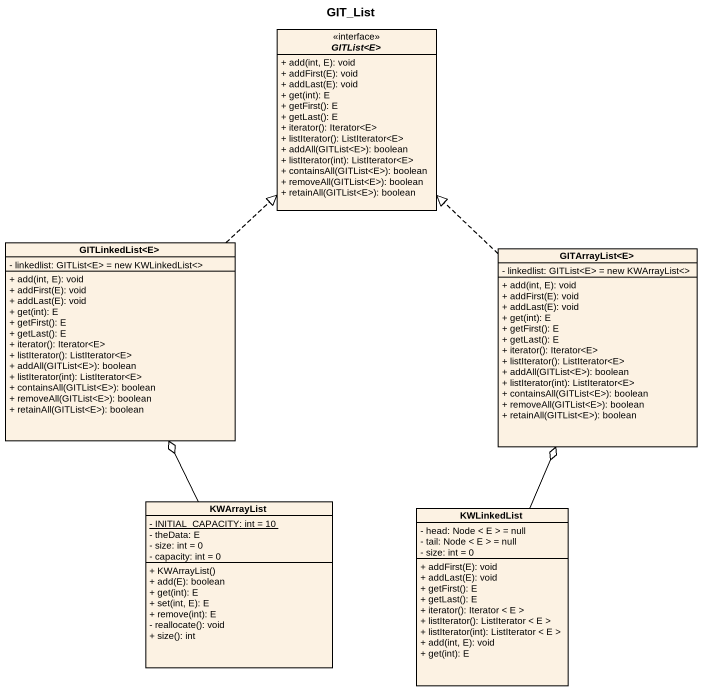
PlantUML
@startuml
title GIT_List
hide circle
hide empty members
skinparam classAttributeIconSize 0
interface "GITList<E>" as GITList_E <<interface>> {
  + add(int, E): void
  + addFirst(E): void
  + addLast(E): void
  + get(int): E
  + getFirst(): E
  + getLast(): E
  + iterator(): Iterator<E>
  + listIterator(): ListIterator<E>
  + addAll(GITList<E>): boolean
  + listIterator(int): ListIterator<E>
  + containsAll(GITList<E>): boolean
  + removeAll(GITList<E>): boolean
  + retainAll(GITList<E>): boolean
}
class "GITLinkedList<E>" as GITLinkedList_E {
  - linkedlist: GITList<E> = new KWLinkedList<>
  + add(int, E): void
  + addFirst(E): void
  + addLast(E): void
  + get(int): E
  + getFirst(): E
  + getLast(): E
  + iterator(): Iterator<E>
  + listIterator(): ListIterator<E>
  + addAll(GITList<E>): boolean
  + listIterator(int): ListIterator<E>
  + containsAll(GITList<E>): boolean
  + removeAll(GITList<E>): boolean
  + retainAll(GITList<E>): boolean
}
class "GITArrayList<E>" as GITArrayList_E {
  - linkedlist: GITList<E> = new KWArrayList<>
  + add(int, E): void
  + addFirst(E): void
  + addLast(E): void
  + get(int): E
  + getFirst(): E
  + getLast(): E
  + iterator(): Iterator<E>
  + listIterator(): ListIterator<E>
  + addAll(GITList<E>): boolean
  + listIterator(int): ListIterator<E>
  + containsAll(GITList<E>): boolean
  + removeAll(GITList<E>): boolean
  + retainAll(GITList<E>): boolean
}
class KWArrayList {
  {static} - INITIAL_CAPACITY: int = 10
  - theData: E
  - size: int = 0
  - capacity: int = 0
  + KWArrayList()
  + add(E): boolean
  + get(int): E
  + set(int, E): E
  + remove(int): E
  - reallocate(): void
  + size(): int
}
class KWLinkedList {
  - head: Node < E > = null
  - tail: Node < E > = null
  - size: int = 0
  + addFirst(E): void
  + addLast(E): void
  + getFirst(): E
  + getLast(): E
  + iterator(): Iterator < E >
  + listIterator(): ListIterator < E >
  + listIterator(int): ListIterator < E >
  + add(int, E): void
  + get(int): E
}
GITLinkedList_E .up.|> GITList_E
GITArrayList_E .up.|> GITList_E
KWArrayList -up-o GITLinkedList_E
KWLinkedList -up-o GITArrayList_E
@enduml
